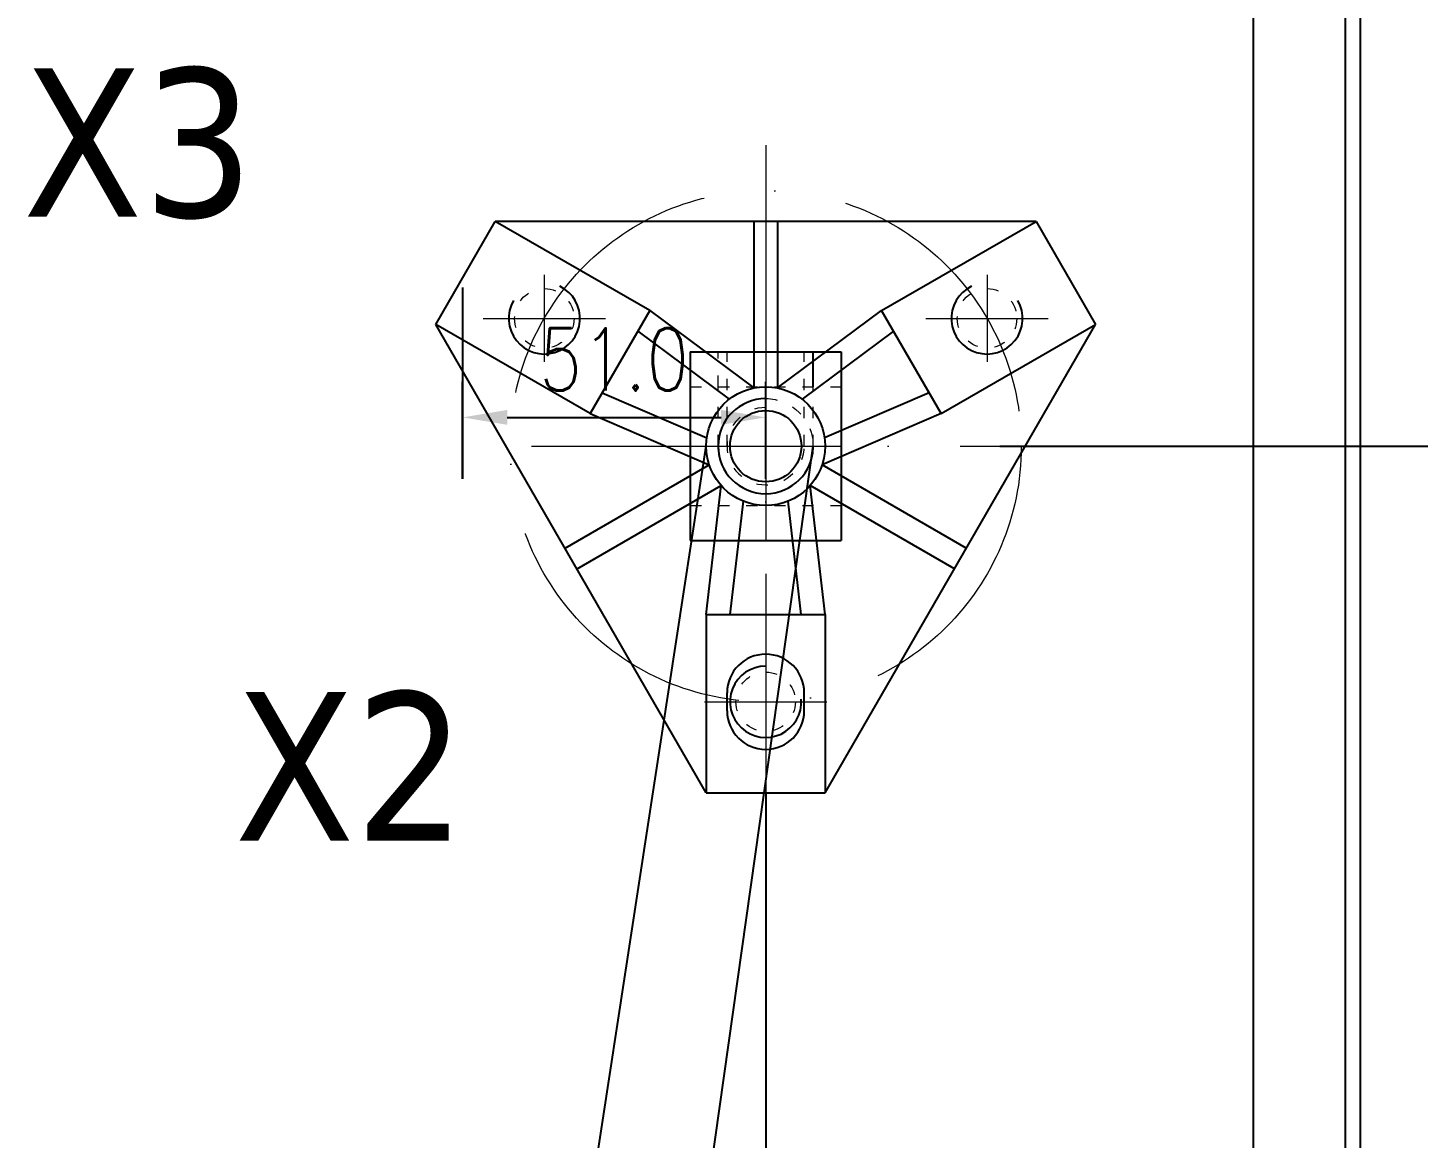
# Model space of a CAD drawing. Header units: millimetres. Extents: x 13152 to 35294, y -6229 to 54471.
# Drawn here: x 29342.7 to 29576.6, y 11715.5 to 11902.3 of the extents above; entities that cross this region are included whole.
import ezdxf

# ---------------------------------------------------------------- set-up
doc = ezdxf.new("R2010")
doc.units = ezdxf.units.MM
doc.header["$LTSCALE"] = 4
doc.linetypes.add('ACAD_ISO03W100', pattern=[1.18, 0.47, -0.71])
doc.linetypes.add('ACAD_ISO10W100', pattern=[18, 12, -3, 0, -3])
doc.layers.add('标注、文本', color=3, linetype='Continuous', lineweight=25)
doc.styles.add('Tahoma$001', font='tahoma.ttf', dxfattribs={"height": 2.159784})
doc.styles.add('TH_GBDIM', font='romans.shx', dxfattribs={"width": 0.8, "bigfont": 'gbcbig.shx'})
doc.dimstyles.new('TH_GBDIM1', dxfattribs={"dimscale": 3, "dimtxt": 3.5, "dimasz": 2.5, "dimexe": 2, "dimexo": 0, "dimgap": 1.5, "dimtad": 1, "dimdec": 1, "dimzin": 0, "dimdsep": 46, "dimtxsty": 'TH_GBDIM', "dimcen": 2.5, "dimclrd": 3, "dimclre": 256, "dimclrt": 2, "dimadec": 0, "dimazin": 0, "dimtfac": 0.714286, "dimtdec": 1, "dimtmove": 0, "dimatfit": 3, "dimfxl": 0, "dimtzin": 0, "dimlwd": -1, "dimlwe": -1, "dimarcsym": 0})

# ---------------------------------------------------------------- blocks, each defined once
blk = doc.blocks.new('n123')
at = {"layer": '标注、文本'}
for p, q in [((42775.29, 10967.35), (42800.69, 10967.35)), ((42775.29, 10967.35), (42775.29, 10935.6)), ((42795.99, 10961.47), (42795.99, 10967.35)), ((42800.69, 10967.35), (42800.69, 10935.6)), ((42775.29, 10935.6), (42800.69, 10935.6))]:
    blk.add_line(p, q, dxfattribs=at)
at = {"layer": '标注、文本', "color": 2, "linetype": 'ACAD_ISO03W100', "lineweight": 18}
for p, q in [((42779.99, 10961.47), (42779.99, 10967.35)), ((42781.49, 10951.47), (42781.49, 10967.35)), ((42794.49, 10951.47), (42794.49, 10967.35)), ((42775.29, 10961.47), (42800.69, 10961.47)), ((42779.99, 10951.47), (42779.99, 10961.47)), ((42795.99, 10951.47), (42795.99, 10961.47)), ((42775.29, 10941.47), (42800.69, 10941.47))]:
    blk.add_line(p, q, dxfattribs=at)
at = {"layer": '标注、文本', "color": 1, "linetype": 'ACAD_ISO10W100', "lineweight": 18}
for p, q in [((42787.99, 10967.35), (42787.99, 10935.6)), ((42775.29, 10951.47), (42800.69, 10951.47))]:
    blk.add_line(p, q, dxfattribs=at)
at = {"layer": '标注、文本', "color": 2, "linetype": 'ACAD_ISO03W100', "lineweight": 18}
blk.add_circle((42787.99, 10951.47), 8, dxfattribs=at)
blk.add_arc((42787.99, 10951.47), 6.5, 90, 0, dxfattribs=at)
blk = doc.blocks.new('z123')
at = {"layer": '标注、文本', "color": 1, "linetype": 'ACAD_ISO10W100', "lineweight": 18}
for p, q in [((42445.42, 11148.38), (42445.42, 11039.45)), ((42408.18, 11126.55), (42408.18, 11111.95)), ((42482.66, 11126.55), (42482.66, 11111.95)), ((42397.9, 11119.25), (42418.47, 11119.25)), ((42472.38, 11119.25), (42492.94, 11119.25)), ((42406.05, 11097.75), (42484.8, 11097.75)), ((42435.14, 11054.75), (42455.7, 11054.75))]:
    blk.add_line(p, q, dxfattribs=at)
at = {"layer": '标注、文本'}
for p, q in [((42389.93, 11118.24), (42399.93, 11135.56)), ((42490.91, 11135.56), (42399.93, 11135.56)), ((42425.91, 11120.56), (42399.93, 11135.56)), ((42443.42, 11135.56), (42443.42, 11107.55)), ((42447.42, 11135.56), (42447.42, 11107.55)), ((42464.93, 11120.56), (42490.91, 11135.56)), ((42490.91, 11135.56), (42500.91, 11118.24)), ((42425.91, 11120.56), (42415.91, 11103.24)), ((42425.91, 11120.56), (42443.42, 11107.55)), ((42447.42, 11107.55), (42464.93, 11120.56)), ((42474.93, 11103.24), (42464.93, 11120.56)), ((42435.42, 11039.45), (42389.93, 11118.24)), ((42415.91, 11103.24), (42389.93, 11118.24)), ((42455.42, 11039.45), (42500.91, 11118.24)), ((42474.93, 11103.24), (42500.91, 11118.24)), ((42423.9, 11117.08), (42439.28, 11105.64)), ((42466.94, 11117.08), (42451.56, 11105.64)), ((42417.93, 11106.73), (42435.52, 11099.13)), ((42472.92, 11106.73), (42455.33, 11099.13)), ((42415.91, 11103.24), (42435.94, 11094.59)), ((42474.93, 11103.24), (42454.91, 11094.59)), ((42411.68, 11080.58), (42435.94, 11094.59)), ((42479.17, 11080.58), (42454.91, 11094.59)), ((42413.68, 11077.12), (42437.94, 11091.12)), ((42435.42, 11069.45), (42437.94, 11091.12)), ((42477.17, 11077.12), (42452.91, 11091.12)), ((42455.42, 11069.45), (42452.91, 11091.12)), ((42439.45, 11069.45), (42441.66, 11088.49)), ((42451.39, 11069.45), (42449.18, 11088.49)), ((42435.42, 11069.45), (42455.42, 11069.45)), ((42435.42, 11069.45), (42435.42, 11039.45)), ((42455.42, 11069.45), (42455.42, 11039.45)), ((42438.92, 11053.25), (42438.92, 11056.25)), ((42445.42, 11056.25), (42445.42, 11056.25)), ((42451.92, 11053.25), (42451.92, 11056.25)), ((42435.42, 11039.45), (42455.42, 11039.45))]:
    blk.add_line(p, q, dxfattribs=at)
at = {"layer": '标注、文本', "color": 1, "linetype": 'ACAD_ISO10W100', "lineweight": 18}
blk.add_circle((42445.42, 11097.75), 43, dxfattribs=at)
at = {"layer": '标注、文本', "color": 2, "linetype": 'ACAD_ISO03W100', "lineweight": 18}
for centre in [(42408.18, 11119.25), (42482.66, 11119.25), (42445.42, 11054.75)]:
    blk.add_circle(centre, 5, dxfattribs=at)
at = {"layer": '标注、文本'}
for radius in [10, 6]:
    blk.add_circle((42445.42, 11097.75), radius, dxfattribs=at)
for centre, radius, start, end in [((42408.18, 11119.25), 6, 150, 64.0006), ((42482.66, 11119.25), 6, 115.9994, 30), ((42445.42, 11097.75), 8, 90, 0), ((42445.42, 11056.25), 6.5, 0, 180), ((42445.42, 11054.75), 6, 90, 4.0006), ((42445.42, 11053.25), 6.5, 180, 0)]:
    blk.add_arc(centre, radius, start, end, dxfattribs=at)
blk.add_blockref('n123', (-342.57, 146.28), dxfattribs=at)
blk = doc.blocks.new('*D294')
at = {"layer": 'Defpoints', "color": 0}
for p in [(29466.86, 11773.62), (29566.86, 11773.62), (29566.86, 11497.49)]:
    blk.add_point(p, dxfattribs=at)
at = {"layer": '标注、文本'}
for p, q in [((29466.86, 11773.62), (29466.86, 11491.49)), ((29566.86, 11773.62), (29566.86, 11491.49))]:
    blk.add_line(p, q, dxfattribs=at)
at = {"layer": '标注、文本', "color": 3}
blk.add_line((29474.36, 11497.49), (29559.36, 11497.49), dxfattribs=at)
for points in [[(29474.36, 11498.74), (29474.36, 11496.24), (29466.86, 11497.49)], [(29559.36, 11498.74), (29559.36, 11496.24), (29566.86, 11497.49)]]:
    blk.add_solid(points, dxfattribs=at)
at = {"layer": '标注、文本', "color": 2, "insert": (29516.86, 11507.24), "char_height": 10.5, "attachment_point": 5, "style": 'TH_GBDIM'}
blk.add_mtext('100.0', dxfattribs=at)
blk = doc.blocks.new('*D296')
at = {"layer": 'Defpoints', "color": 0}
for p in [(29466.86, 11836.76), (29415.86, 11826.42), (29466.86, 11826.42)]:
    blk.add_point(p, dxfattribs=at)
at = {"layer": '标注、文本'}
for p, q in [((29415.86, 11826.42), (29415.86, 11842.76)), ((29466.86, 11826.42), (29466.86, 11842.76))]:
    blk.add_line(p, q, dxfattribs=at)
at = {"layer": '标注、文本', "color": 3}
blk.add_line((29423.36, 11836.76), (29459.36, 11836.76), dxfattribs=at)
for points in [[(29423.36, 11838.01), (29423.36, 11835.51), (29415.86, 11836.76)], [(29459.36, 11838.01), (29459.36, 11835.51), (29466.86, 11836.76)]]:
    blk.add_solid(points, dxfattribs=at)
at = {"layer": '标注、文本', "color": 2, "insert": (29441.36, 11846.51), "char_height": 10.5, "attachment_point": 5, "style": 'TH_GBDIM'}
blk.add_mtext('51.0', dxfattribs=at)
blk = doc.blocks.new('*D297')
at = {"layer": 'Defpoints', "color": 0}
for p in [(29506.23, 11831.92), (29506.23, 11544.92), (29647.75, 11544.92)]:
    blk.add_point(p, dxfattribs=at)
at = {"layer": '标注、文本'}
for p, q in [((29506.23, 11831.92), (29653.75, 11831.92)), ((29506.23, 11544.92), (29653.75, 11544.92))]:
    blk.add_line(p, q, dxfattribs=at)
at = {"layer": '标注、文本', "color": 3}
blk.add_line((29647.75, 11824.42), (29647.75, 11552.42), dxfattribs=at)
for points in [[(29646.5, 11824.42), (29649, 11824.42), (29647.75, 11831.92)], [(29646.5, 11552.42), (29649, 11552.42), (29647.75, 11544.92)]]:
    blk.add_solid(points, dxfattribs=at)
at = {"layer": '标注、文本', "color": 2, "insert": (29638, 11688.42), "char_height": 10.5, "attachment_point": 5, "rotation": 90, "style": 'TH_GBDIM'}
blk.add_mtext('287.0', dxfattribs=at)
blk = doc.blocks.new('*D298')
at = {"layer": 'Defpoints', "color": 0}
for p in [(29455.23, 11966.92), (29647.75, 11966.92), (29506.23, 11831.92)]:
    blk.add_point(p, dxfattribs=at)
at = {"layer": '标注、文本'}
for p, q in [((29455.23, 11966.92), (29653.75, 11966.92)), ((29506.23, 11831.92), (29653.75, 11831.92))]:
    blk.add_line(p, q, dxfattribs=at)
at = {"layer": '标注、文本', "color": 3}
blk.add_line((29647.75, 11839.42), (29647.75, 11959.42), dxfattribs=at)
for points in [[(29646.5, 11959.42), (29649, 11959.42), (29647.75, 11966.92)], [(29646.5, 11839.42), (29649, 11839.42), (29647.75, 11831.92)]]:
    blk.add_solid(points, dxfattribs=at)
at = {"layer": '标注、文本', "color": 2, "insert": (29638, 11899.42), "char_height": 10.5, "attachment_point": 5, "rotation": 90, "style": 'TH_GBDIM'}
blk.add_mtext('135.0', dxfattribs=at)

msp = doc.modelspace()

# ---------------------------------------------------------------- linework, layer by layer
at = {"layer": '标注、文本'}
for p, q in [((29548.86, 12326.92), (29548.86, 11548.42)), ((29564.36, 12327.42), (29564.36, 11575.42)), ((29566.86, 12327.42), (29566.86, 11548.42)), ((29415.86, 11858.62), (29415.86, 11826.42)), ((29426.68, 11635.44), (29456.86, 11831.92)), ((29446.64, 11632.42), (29474.86, 11831.92))]:
    msp.add_line(p, q, dxfattribs=at)
at = {"layer": '标注、文本', "color": 2, "linetype": 'ACAD_ISO03W100', "lineweight": 18}
msp.add_line((29564.36, 12327.42), (29564.36, 11548.42), dxfattribs=at)

# ---------------------------------------------------------------- block references
at = {"layer": '标注、文本'}
msp.add_blockref('z123', (-12978.57, 734.17), dxfattribs=at)

# ---------------------------------------------------------------- texts
at = {"layer": '标注、文本', "lineweight": 13, "style": 'Tahoma$001'}
for s, p in [('X3', (29341.84, 11870.5)), ('X2', (29377.49, 11765.58))]:
    msp.add_text(s, height=25, dxfattribs=at).set_placement(p)

# ---------------------------------------------------------------- dimensions: what is measured, and where the dimension line sits
at = {"layer": '标注、文本'}
for base, p2, picture, middle in [((29647.75, 11966.92), (29455.23, 11966.92), '*D298', (29638, 11899.42)), ((29647.75, 11544.92), (29506.23, 11544.92), '*D297', (29638, 11688.42))]:
    dim = msp.add_linear_dim(base=base, p1=(29506.23, 11831.92), p2=p2, angle=90, dimstyle='TH_GBDIM1', dxfattribs=at)
    dim.commit()
    dim.dimension.update_dxf_attribs({"geometry": picture, "text_midpoint": middle})
for base, p1, p2, picture, middle in [((29466.86, 11836.76), (29415.86, 11826.42), (29466.86, 11826.42), '*D296', (29441.36, 11846.51)), ((29566.86, 11497.49), (29466.86, 11773.62), (29566.86, 11773.62), '*D294', (29516.86, 11507.24))]:
    dim = msp.add_linear_dim(base=base, p1=p1, p2=p2, dimstyle='TH_GBDIM1', dxfattribs=at)
    dim.commit()
    dim.dimension.update_dxf_attribs({"geometry": picture, "text_midpoint": middle})

doc.saveas('drawing.dxf')
